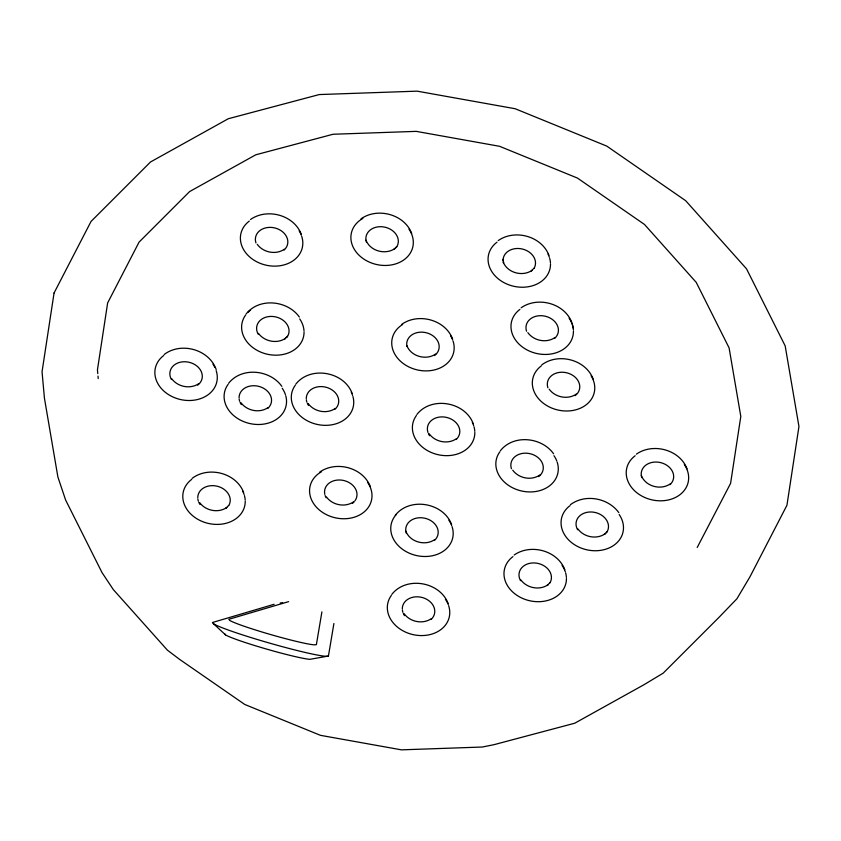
<?xml version="1.0" encoding="UTF-8"?>
<svg xmlns="http://www.w3.org/2000/svg" width="841" height="841" viewBox="0 0 841 841"><rect width="100%" height="100%" fill="white"/><g stroke="black" fill="none" stroke-linecap="round" stroke-linejoin="round"><path stroke-width="1.26" d="M321.903 611.88L316.384 644.648L314.071 644.826A45.54 2.996 16 0 1 269.824 634.314A45.54 2.996 16 0 1 229.656 620.364L228.847 619.291L288.61 601.641M213.603 623.833L225.504 634.871A45.54 2.996 16 0 0 265.672 648.821A45.54 2.996 16 0 0 309.919 659.333L328.432 656.033L333.909 623.507M697.2 547.491L730.587 483.386L740.805 416.421L729.094 347.869L696.253 282.408L644.532 224.494L577.452 178.071L499.575 146.302L416.221 131.364L333.068 134.255L255.769 154.797L189.603 191.58L139.08 242.103L107.648 302.918L97.44 369.882L97.777 373.614M246.129 313.977C259.259 297.315 287.548 300.342 299.364 317.046M228.615 383.296C241.745 366.623 270.045 369.651 281.851 386.366M287.443 336.263L284.857 338.849L285.635 338.25C277.173 344.137 264.463 341.635 258.471 333.383M396.721 246.55L394.135 249.146L394.913 248.547C385.451 255.191 370.177 251.144 365.993 240.169M295.811 384.148C310.35 365.562 344.001 371.501 352.137 393.367M228.626 505.494L226.029 508.09L226.807 507.48C218.355 513.367 205.646 510.865 199.653 502.613M533.898 268.332L531.302 270.918L532.08 270.318C522.629 276.962 507.354 272.926 503.17 261.94L503.643 262.907L503.044 259.396M416.905 414.455C431.444 395.88 465.094 401.809 473.231 423.675M395.27 515.302C409.809 496.716 443.459 502.655 451.596 524.521M500.363 450.744C513.494 434.072 541.793 437.099 553.609 453.804M391.843 594.377C406.382 575.791 440.032 581.73 448.169 603.596M549.825 582.781L547.239 585.368L548.006 584.768C539.554 590.655 526.844 588.153 520.852 579.901M606.887 531.827L604.29 534.424L605.068 533.825C596.616 539.701 583.906 537.21 577.914 528.957M164.237 354.45C181.036 341.677 209.083 349.351 216.179 369.493M192.169 478.35C208.61 465.851 236.184 472.873 243.627 492.427M541.709 364.931C558.14 352.442 585.725 359.464 593.168 379.018M570.429 504.684C585.147 493.593 608.127 497.883 618.808 512.611M250.544 219.48C267.112 207.822 293.887 214.907 301.225 234.155M284.405 249.22C275.953 255.096 263.244 252.594 257.251 244.342M361.041 218.807C377.62 207.149 404.384 214.234 411.733 233.483M198.875 383.591C190.423 389.467 177.714 386.976 171.722 378.723M498.219 240.579C514.787 228.931 541.562 236.016 548.9 255.265M401.882 324.237C418.461 312.589 445.236 319.675 452.574 338.923M268.121 407.57C259.669 413.446 246.96 410.955 240.968 402.702M335.317 408.421C326.865 414.308 314.156 411.806 308.163 403.554M435.754 353.977C426.292 360.631 411.018 356.584 406.834 345.609M521.136 307.785C537.714 296.137 564.49 303.223 571.827 322.471M555.007 337.525C546.555 343.412 533.846 340.91 527.854 332.658M319.727 472.085C336.295 460.437 363.07 467.522 370.408 486.771M456.411 438.729C447.948 444.616 435.249 442.114 429.246 433.861M353.588 501.825C345.136 507.712 332.426 505.21 326.434 496.957M576.348 394.072C567.896 399.959 555.186 397.457 549.194 389.204M539.869 475.018C531.417 480.894 518.708 478.403 512.716 470.151M434.776 539.575C425.315 546.219 410.04 542.182 405.856 531.197M636.385 454.151C652.952 442.503 679.728 449.588 687.065 468.836M514.145 555.028C530.724 543.381 557.488 550.466 564.826 569.714M670.245 483.89C660.795 490.534 645.52 486.497 641.326 475.512M431.349 618.65C422.897 624.527 410.187 622.035 404.195 613.783M274.145 604.28L212.584 622.466A60.363 3.974 16 0 0 266.849 642.324A60.363 3.974 16 0 0 328.432 656.033M280.19 603.039L282.608 602.598M224.694 633.799L225.504 634.871M572.3 323.438L573.425 330.029M97.998 376.106L98.218 378.597M406.981 346.534A16.389 13.088 12.8 0 1 427.691 333.152A16.389 13.088 12.8 0 1 434.534 355.575M453.036 341.004A31.506 25.167 12.8 0 1 435.575 369.62A31.506 25.167 12.8 0 1 396.521 356.815A31.506 25.167 12.8 0 1 402.65 324.479M450.513 335.664A31.506 25.167 12.8 0 1 452.647 339.922M406.319 533.278A16.389 13.088 12.8 0 1 425.346 518.34A16.389 13.088 12.8 0 1 434.503 540.385M452.059 526.592A31.506 25.167 12.8 0 1 416.831 555.628A31.506 25.167 12.8 0 1 396.227 514.566M448.873 520.243A31.506 25.167 12.8 0 1 451.67 525.509M641.788 477.593A16.389 13.088 12.8 0 1 660.816 462.655A16.389 13.088 12.8 0 1 669.972 484.7M684.343 464.558A31.506 25.167 12.8 0 1 675.575 497.42A31.506 25.167 12.8 0 1 633.704 489.904A31.506 25.167 12.8 0 1 635.155 455.738M427.953 432.432A16.389 13.088 12.8 0 1 446.97 417.504A16.389 13.088 12.8 0 1 456.127 439.538M429.614 435.733A16.389 13.088 12.8 0 1 428.395 433.557M474.829 432.4A31.506 25.167 12.8 0 1 435.796 454.108A31.506 25.167 12.8 0 1 416.421 415.486M472.337 422.508A31.506 25.167 12.8 0 1 473.693 425.756M474.019 426.85A31.506 25.167 12.8 0 1 474.787 431.307M591.107 375.748A31.506 25.167 12.8 0 1 580.942 407.959A31.506 25.167 12.8 0 1 539.512 399.79A31.506 25.167 12.8 0 1 541.268 365.919M547.901 387.775A16.389 13.088 12.8 0 1 567.601 373.026A16.389 13.088 12.8 0 1 575.128 395.659M245.236 501.162A31.506 25.167 12.8 0 1 202.313 521.515A31.506 25.167 12.8 0 1 191.727 479.338M242.744 491.26A31.506 25.167 12.8 0 1 244.09 494.508M244.426 495.601A31.506 25.167 12.8 0 1 245.194 500.059M197.772 497.725A16.389 13.088 12.8 0 1 217.377 486.256A16.389 13.088 12.8 0 1 228.784 505.557M200.021 504.495A16.389 13.088 12.8 0 1 198.791 502.308M198.36 501.183A16.389 13.088 12.8 0 1 197.845 498.881M216.158 370.608A31.506 25.167 12.8 0 1 178.26 398.96A31.506 25.167 12.8 0 1 163.795 355.438M212.973 364.258A31.506 25.167 12.8 0 1 214.812 367.37M171.417 379.522A16.389 13.088 12.8 0 1 177.419 363.144A16.389 13.088 12.8 0 1 198.718 367.727A16.389 13.088 12.8 0 1 197.656 385.178M301.688 236.237A31.506 25.167 12.8 0 1 263.79 264.589A31.506 25.167 12.8 0 1 249.325 221.067M299.165 230.897A31.506 25.167 12.8 0 1 301.299 235.154M255.958 242.912A16.389 13.088 12.8 0 1 274.975 227.985A16.389 13.088 12.8 0 1 284.132 250.029M285.74 395.68A31.506 25.167 12.8 0 1 250.849 423.759A31.506 25.167 12.8 0 1 228.132 384.326M282.219 388.237A31.506 25.167 12.8 0 1 285.404 394.587M239.075 397.814A16.389 13.088 12.8 0 1 260.731 386.965A16.389 13.088 12.8 0 1 267.848 408.379M241.325 404.574A16.389 13.088 12.8 0 1 240.106 402.397M239.664 401.273A16.389 13.088 12.8 0 1 239.149 398.96M408.999 229.215A31.506 25.167 12.8 0 1 399.118 262.602A31.506 25.167 12.8 0 1 356.689 252.689A31.506 25.167 12.8 0 1 362.87 218.429M366.455 242.24A16.389 13.088 12.8 0 1 384.074 227.007A16.389 13.088 12.8 0 1 396.237 247.58M550.498 263.99A31.506 25.167 12.8 0 1 507.586 284.342A31.506 25.167 12.8 0 1 496.999 242.166M548.017 254.098A31.506 25.167 12.8 0 1 549.362 257.335M549.699 258.429A31.506 25.167 12.8 0 1 550.456 262.886M503.034 260.563A16.389 13.088 12.8 0 1 522.65 249.094A16.389 13.088 12.8 0 1 534.056 268.384M566.435 578.45A31.506 25.167 12.8 0 1 523.512 598.803A31.506 25.167 12.8 0 1 512.926 556.616M562.103 565.436A31.506 25.167 12.8 0 1 565.299 571.796M565.625 572.889A31.506 25.167 12.8 0 1 566.392 577.347M520.558 580.711A16.389 13.088 12.8 0 1 535.055 562.976A16.389 13.088 12.8 0 1 549.982 582.834M306.271 398.666A16.389 13.088 12.8 0 1 327.927 387.827A16.389 13.088 12.8 0 1 335.044 409.231M308.521 405.425A16.389 13.088 12.8 0 1 307.301 403.249M306.86 402.124A16.389 13.088 12.8 0 1 306.345 399.811M352.936 396.531A31.506 25.167 12.8 0 1 318.045 424.61A31.506 25.167 12.8 0 1 295.328 385.178M351.254 392.2A31.506 25.167 12.8 0 1 352.6 395.438M304.053 331.922A31.506 25.167 12.8 0 1 265.01 353.63A31.506 25.167 12.8 0 1 245.646 315.007M247.885 312.41A31.506 25.167 12.8 0 1 250.544 310.098M299.722 318.918A31.506 25.167 12.8 0 1 304.011 330.828M258.176 334.192A16.389 13.088 12.8 0 1 273.388 316.521A16.389 13.088 12.8 0 1 286.96 337.294M511.423 468.721A16.389 13.088 12.8 0 1 531.123 453.972A16.389 13.088 12.8 0 1 538.65 476.605M557.152 462.035A31.506 25.167 12.8 0 1 523.27 491.333A31.506 25.167 12.8 0 1 499.88 451.764M553.967 455.685A31.506 25.167 12.8 0 1 556.763 460.952M367.685 482.492A31.506 25.167 12.8 0 1 357.793 515.89A31.506 25.167 12.8 0 1 315.364 505.967A31.506 25.167 12.8 0 1 321.546 471.706M324.815 494.382A16.389 13.088 12.8 0 1 343.454 480.432A16.389 13.088 12.8 0 1 354.913 500.868M354.166 501.783A16.389 13.088 12.8 0 1 352.368 503.423M326.129 497.767A16.389 13.088 12.8 0 1 325.131 495.528M573.425 331.196A31.506 25.167 12.8 0 1 530.513 351.559A31.506 25.167 12.8 0 1 519.917 309.372M569.105 318.192A31.506 25.167 12.8 0 1 573.12 327.864M526.55 331.228A16.389 13.088 12.8 0 1 545.578 316.3A16.389 13.088 12.8 0 1 554.734 338.334M619.165 514.482A31.506 25.167 12.8 0 1 610.408 547.344A31.506 25.167 12.8 0 1 568.527 539.838A31.506 25.167 12.8 0 1 569.988 505.672M577.609 529.756A16.389 13.088 12.8 0 1 592.821 512.085A16.389 13.088 12.8 0 1 606.403 532.858M448.631 605.667A31.506 25.167 12.8 0 1 414.75 634.966A31.506 25.167 12.8 0 1 391.359 595.407M445.446 599.318A31.506 25.167 12.8 0 1 448.242 604.584M402.303 608.895A16.389 13.088 12.8 0 1 423.959 598.046A16.389 13.088 12.8 0 1 431.076 619.46M404.553 615.654A16.389 13.088 12.8 0 1 403.333 613.478M402.902 612.353A16.389 13.088 12.8 0 1 402.376 610.04M54.066 292.983L42.05 371.754L44.426 398.15L57.903 477.047L65.619 500.017L101.992 572.532L113.262 589.52L167.443 650.198L179.554 659.344L244.742 704.453L320.432 735.328L401.441 749.846L482.261 747.029L493.762 744.737L574.739 723.218L644.059 684.679L663.202 673.136L719.16 617.178L736.916 598.771L749.951 576.842L786.934 505.294L798.95 426.513L785.168 345.872L746.545 268.857L685.699 200.715L606.771 146.103L515.155 108.731L417.094 91.154L319.254 94.56L228.321 118.728L150.486 161.998L91.049 221.435L54.066 292.983"/></g></svg>
